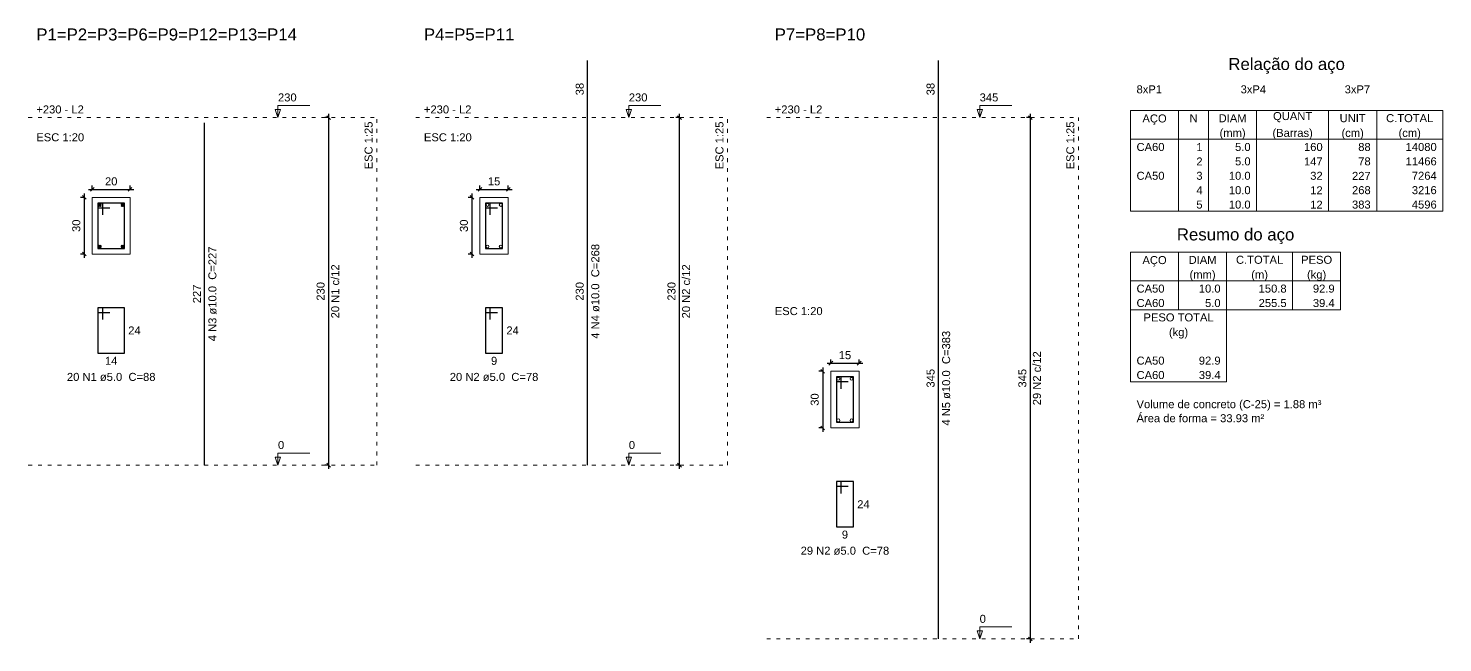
# Model space of a CAD drawing. Header units: millimetres. Extents: x 0 to 619, y -40 to 53.
# Drawn here: x 456.18 to 493.61, y 36.64 to 52.91 of the extents above; entities that cross this region are included whole.
import ezdxf

# ---------------------------------------------------------------- set-up
doc = ezdxf.new("R2010")
doc.units = ezdxf.units.MM
doc.linetypes.add('DOT2', pattern=[3.175, 0, -3.175])
for name, color, linetype, lineweight in [('DT-Barras na forma', 2, 'Continuous', 30), ('DT-Barras no corte', 5, 'Continuous', 5), ('DT-Barras rebatidas', 2, 'Continuous', 30), ('DT-Cotas', 9, 'Continuous', 5), ('DT-Forma', 5, 'Continuous', 5), ('DT-Pontilhado', 9, 'DOT2', 5), ('DT-Relação do aço', 9, 'Continuous', 5), ('DT-Textos', 7, 'Continuous', 5), ('DT-Título', 3, 'Continuous', 20)]:
    doc.layers.add(name, color=color, linetype=linetype, lineweight=lineweight)
doc.styles.add('Arial', font='arial.ttf')
doc.styles.get("Standard").update_dxf_attribs({"font": 'arial.ttf'})
doc.dimstyles.new('UM_20.000000', dxfattribs={"dimtxt": 0.18, "dimasz": 0.1, "dimexe": 0.1, "dimexo": 0.2, "dimgap": 0, "dimtad": 1, "dimtih": 1, "dimtoh": 1, "dimdec": 1, "dimlfac": 20, "dimzin": 0, "dimdsep": 46, "dimtxsty": 'Standard', "dimblk": 'CLOSED', "dimblk1": 'CLOSED', "dimblk2": 'CLOSED', "dimcen": 0.09, "dimdle": 0.1, "dimadec": 1, "dimazin": 2, "dimtfac": 1, "dimtdec": 4, "dimtofl": 0, "dimtmove": 0, "dimatfit": 3, "dimldrblk": 'CLOSED', "dimfxl": 1, "dimtolj": 1, "dimarcsym": 0})
doc.dimstyles.new('UM_25.000000', dxfattribs={"dimtxt": 0.18, "dimasz": 0.1, "dimexe": 0.1, "dimexo": 0.2, "dimgap": 0, "dimtad": 1, "dimtih": 1, "dimtoh": 1, "dimdec": 1, "dimlfac": 25, "dimzin": 0, "dimdsep": 46, "dimtxsty": 'Standard', "dimblk": 'CLOSED', "dimblk1": 'CLOSED', "dimblk2": 'CLOSED', "dimcen": 0.09, "dimdle": 0.1, "dimadec": 1, "dimazin": 2, "dimtfac": 1, "dimtdec": 4, "dimtofl": 0, "dimtmove": 0, "dimatfit": 3, "dimldrblk": 'CLOSED', "dimfxl": 1, "dimtolj": 1, "dimarcsym": 0})

# ---------------------------------------------------------------- blocks, each defined once
blk = doc.blocks.new('_OBLIQUE')
at = {"color": 0, "linetype": 'ByBlock', "lineweight": -2}
blk.add_line((-0.5, -0.5), (0.5, 0.5), dxfattribs=at)
blk = doc.blocks.new('*D327')
at = {"layer": 'Defpoints', "color": 0, "transparency": 16777216}
for p in [(457.878, 48.429), (457.666, 46.929), (457.878, 46.929)]:
    blk.add_point(p, dxfattribs=at)
at = {"layer": 'DT-Cotas', "color": 0, "lineweight": -2, "transparency": 16777216}
for p, q in [((457.678, 48.429), (457.566, 48.429)), ((457.666, 48.529), (457.666, 46.829)), ((457.678, 46.929), (457.566, 46.929))]:
    blk.add_line(p, q, dxfattribs=at)
at = {"layer": 'DT-Cotas', "color": 0, "lineweight": -2, "transparency": 16777216, "xscale": 0.1, "yscale": 0.1, "zscale": 0.1}
for p, rotation in [((457.666, 48.429), 90), ((457.666, 46.929), 270)]:
    blk.add_blockref('_OBLIQUE', p, dxfattribs=dict(at, rotation=rotation))
at = {"layer": 'DT-Cotas', "transparency": 16777216, "insert": (457.455, 47.679), "char_height": 0.2118, "attachment_point": 5, "rotation": 90, "style": 'Arial'}
blk.add_mtext('\\A1;30', dxfattribs=at)
blk = doc.blocks.new('*D328')
at = {"layer": 'Defpoints', "color": 0, "transparency": 16777216}
for p in [(457.878, 48.429), (458.878, 48.641), (458.878, 48.429)]:
    blk.add_point(p, dxfattribs=at)
at = {"layer": 'DT-Cotas', "color": 0, "lineweight": -2, "transparency": 16777216}
for p, q in [((457.878, 48.629), (457.878, 48.741)), ((458.878, 48.629), (458.878, 48.741)), ((457.778, 48.641), (458.978, 48.641))]:
    blk.add_line(p, q, dxfattribs=at)
at = {"layer": 'DT-Cotas', "color": 0, "lineweight": -2, "transparency": 16777216, "xscale": 0.1, "yscale": 0.1, "zscale": 0.1, "rotation": 180}
blk.add_blockref('_OBLIQUE', (457.878, 48.641), dxfattribs=at)
at = {"layer": 'DT-Cotas', "color": 0, "lineweight": -2, "transparency": 16777216, "xscale": 0.1, "yscale": 0.1, "zscale": 0.1}
blk.add_blockref('_OBLIQUE', (458.878, 48.641), dxfattribs=at)
at = {"layer": 'DT-Cotas', "transparency": 16777216, "insert": (458.378, 48.853), "char_height": 0.2118, "attachment_point": 5, "rotation": 0.0057, "style": 'Arial'}
blk.add_mtext('\\A1;20', dxfattribs=at)
blk = doc.blocks.new('*D320')
at = {"layer": 'Defpoints', "color": 0, "transparency": 16777216}
for p in [(464.132, 50.543), (464.344, 50.543), (464.344, 41.343)]:
    blk.add_point(p, dxfattribs=at)
at = {"layer": 'DT-Cotas', "color": 0, "lineweight": -2, "transparency": 16777216}
for p, q in [((464.144, 50.543), (464.032, 50.543)), ((464.132, 41.243), (464.132, 50.643)), ((464.144, 41.343), (464.032, 41.343))]:
    blk.add_line(p, q, dxfattribs=at)
at = {"layer": 'DT-Cotas', "color": 0, "lineweight": -2, "transparency": 16777216, "xscale": 0.1, "yscale": 0.1, "zscale": 0.1}
for p, rotation in [((464.132, 50.543), 90), ((464.132, 41.343), 270)]:
    blk.add_blockref('_OBLIQUE', p, dxfattribs=dict(at, rotation=rotation))
at = {"layer": 'DT-Cotas', "transparency": 16777216, "insert": (463.92, 45.943), "char_height": 0.2118, "attachment_point": 5, "rotation": 90, "style": 'Arial'}
blk.add_mtext('\\A1;230', dxfattribs=at)
blk = doc.blocks.new('*D321')
at = {"layer": 'Defpoints', "color": 0, "transparency": 16777216}
for p in [(468.134, 48.429), (467.922, 46.929), (468.134, 46.929)]:
    blk.add_point(p, dxfattribs=at)
at = {"layer": 'DT-Cotas', "color": 0, "lineweight": -2, "transparency": 16777216}
for p, q in [((467.934, 48.429), (467.822, 48.429)), ((467.922, 48.529), (467.922, 46.829)), ((467.934, 46.929), (467.822, 46.929))]:
    blk.add_line(p, q, dxfattribs=at)
at = {"layer": 'DT-Cotas', "color": 0, "lineweight": -2, "transparency": 16777216, "xscale": 0.1, "yscale": 0.1, "zscale": 0.1}
for p, rotation in [((467.922, 48.429), 90), ((467.922, 46.929), 270)]:
    blk.add_blockref('_OBLIQUE', p, dxfattribs=dict(at, rotation=rotation))
at = {"layer": 'DT-Cotas', "transparency": 16777216, "insert": (467.711, 47.679), "char_height": 0.2118, "attachment_point": 5, "rotation": 90, "style": 'Arial'}
blk.add_mtext('\\A1;30', dxfattribs=at)
blk = doc.blocks.new('*D322')
at = {"layer": 'Defpoints', "color": 0, "transparency": 16777216}
for p in [(468.134, 48.429), (468.884, 48.641), (468.884, 48.429)]:
    blk.add_point(p, dxfattribs=at)
at = {"layer": 'DT-Cotas', "color": 0, "lineweight": -2, "transparency": 16777216}
for p, q in [((468.134, 48.629), (468.134, 48.741)), ((468.884, 48.629), (468.884, 48.741)), ((468.034, 48.641), (468.984, 48.641))]:
    blk.add_line(p, q, dxfattribs=at)
at = {"layer": 'DT-Cotas', "color": 0, "lineweight": -2, "transparency": 16777216, "xscale": 0.1, "yscale": 0.1, "zscale": 0.1, "rotation": 180}
blk.add_blockref('_OBLIQUE', (468.134, 48.641), dxfattribs=at)
at = {"layer": 'DT-Cotas', "color": 0, "lineweight": -2, "transparency": 16777216, "xscale": 0.1, "yscale": 0.1, "zscale": 0.1}
blk.add_blockref('_OBLIQUE', (468.884, 48.641), dxfattribs=at)
at = {"layer": 'DT-Cotas', "transparency": 16777216, "insert": (468.509, 48.853), "char_height": 0.2118, "attachment_point": 5, "rotation": 0.0057, "style": 'Arial'}
blk.add_mtext('\\A1;15', dxfattribs=at)
blk = doc.blocks.new('*D323')
at = {"layer": 'Defpoints', "color": 0, "transparency": 16777216}
for p in [(473.416, 50.543), (473.628, 50.543), (473.628, 41.343)]:
    blk.add_point(p, dxfattribs=at)
at = {"layer": 'DT-Cotas', "color": 0, "lineweight": -2, "transparency": 16777216}
for p, q in [((473.428, 50.543), (473.316, 50.543)), ((473.416, 41.243), (473.416, 50.643)), ((473.428, 41.343), (473.316, 41.343))]:
    blk.add_line(p, q, dxfattribs=at)
at = {"layer": 'DT-Cotas', "color": 0, "lineweight": -2, "transparency": 16777216, "xscale": 0.1, "yscale": 0.1, "zscale": 0.1}
for p, rotation in [((473.416, 50.543), 90), ((473.416, 41.343), 270)]:
    blk.add_blockref('_OBLIQUE', p, dxfattribs=dict(at, rotation=rotation))
at = {"layer": 'DT-Cotas', "transparency": 16777216, "insert": (473.204, 45.943), "char_height": 0.2118, "attachment_point": 5, "rotation": 90, "style": 'Arial'}
blk.add_mtext('\\A1;230', dxfattribs=at)
blk = doc.blocks.new('*D324')
at = {"layer": 'Defpoints', "color": 0, "transparency": 16777216}
for p in [(477.418, 43.829), (477.206, 42.329), (477.418, 42.329)]:
    blk.add_point(p, dxfattribs=at)
at = {"layer": 'DT-Cotas', "color": 0, "lineweight": -2, "transparency": 16777216}
for p, q in [((477.218, 43.829), (477.106, 43.829)), ((477.206, 43.929), (477.206, 42.229)), ((477.218, 42.329), (477.106, 42.329))]:
    blk.add_line(p, q, dxfattribs=at)
at = {"layer": 'DT-Cotas', "color": 0, "lineweight": -2, "transparency": 16777216, "xscale": 0.1, "yscale": 0.1, "zscale": 0.1}
for p, rotation in [((477.206, 43.829), 90), ((477.206, 42.329), 270)]:
    blk.add_blockref('_OBLIQUE', p, dxfattribs=dict(at, rotation=rotation))
at = {"layer": 'DT-Cotas', "transparency": 16777216, "insert": (476.994, 43.079), "char_height": 0.2118, "attachment_point": 5, "rotation": 90, "style": 'Arial'}
blk.add_mtext('\\A1;30', dxfattribs=at)
blk = doc.blocks.new('*D325')
at = {"layer": 'Defpoints', "color": 0, "transparency": 16777216}
for p in [(477.418, 43.829), (478.168, 44.041), (478.168, 43.829)]:
    blk.add_point(p, dxfattribs=at)
at = {"layer": 'DT-Cotas', "color": 0, "lineweight": -2, "transparency": 16777216}
for p, q in [((477.318, 44.041), (478.268, 44.041)), ((477.418, 44.029), (477.418, 44.141)), ((478.168, 44.029), (478.168, 44.141))]:
    blk.add_line(p, q, dxfattribs=at)
at = {"layer": 'DT-Cotas', "color": 0, "lineweight": -2, "transparency": 16777216, "xscale": 0.1, "yscale": 0.1, "zscale": 0.1, "rotation": 180}
blk.add_blockref('_OBLIQUE', (477.418, 44.041), dxfattribs=at)
at = {"layer": 'DT-Cotas', "color": 0, "lineweight": -2, "transparency": 16777216, "xscale": 0.1, "yscale": 0.1, "zscale": 0.1}
blk.add_blockref('_OBLIQUE', (478.168, 44.041), dxfattribs=at)
at = {"layer": 'DT-Cotas', "transparency": 16777216, "insert": (477.793, 44.253), "char_height": 0.2118, "attachment_point": 5, "rotation": 0.0057, "style": 'Arial'}
blk.add_mtext('\\A1;15', dxfattribs=at)
blk = doc.blocks.new('*D326')
at = {"layer": 'Defpoints', "color": 0, "transparency": 16777216}
for p in [(482.7, 50.543), (482.911, 50.543), (482.911, 36.743)]:
    blk.add_point(p, dxfattribs=at)
at = {"layer": 'DT-Cotas', "color": 0, "lineweight": -2, "transparency": 16777216}
for p, q in [((482.711, 50.543), (482.6, 50.543)), ((482.7, 36.643), (482.7, 50.643)), ((482.711, 36.743), (482.6, 36.743))]:
    blk.add_line(p, q, dxfattribs=at)
at = {"layer": 'DT-Cotas', "color": 0, "lineweight": -2, "transparency": 16777216, "xscale": 0.1, "yscale": 0.1, "zscale": 0.1}
for p, rotation in [((482.7, 50.543), 90), ((482.7, 36.743), 270)]:
    blk.add_blockref('_OBLIQUE', p, dxfattribs=dict(at, rotation=rotation))
at = {"layer": 'DT-Cotas', "transparency": 16777216, "insert": (482.488, 43.643), "char_height": 0.2118, "attachment_point": 5, "rotation": 90, "style": 'Arial'}
blk.add_mtext('\\A1;345', dxfattribs=at)

msp = doc.modelspace()

# ---------------------------------------------------------------- linework, layer by layer
at = {"layer": 'DT-Barras na forma'}
for p, q in [((458.1532, 48.2792), (458.0282, 48.2792)), ((458.0282, 48.2792), (458.0282, 47.0792)), ((458.7282, 48.2792), (458.0282, 48.2792)), ((458.0282, 48.2792), (458.0282, 48.1542)), ((458.0282, 48.1542), (458.3407, 48.1542)), ((458.1532, 47.9667), (458.1532, 48.2792)), ((458.7282, 47.0792), (458.7282, 48.2792)), ((468.4091, 48.2792), (468.2841, 48.2792)), ((468.2841, 48.2792), (468.2841, 47.0792)), ((468.7341, 48.2792), (468.2841, 48.2792)), ((468.2841, 48.2792), (468.2841, 48.1542)), ((468.2841, 48.1542), (468.5966, 48.1542)), ((468.4091, 47.9667), (468.4091, 48.2792)), ((468.7341, 47.0792), (468.7341, 48.2792)), ((458.0282, 47.0792), (458.7282, 47.0792)), ((468.2841, 47.0792), (468.7341, 47.0792)), ((477.6928, 43.6792), (477.5678, 43.6792)), ((477.5678, 43.6792), (477.5678, 42.4792)), ((478.0178, 43.6792), (477.5678, 43.6792)), ((477.5678, 43.6792), (477.5678, 43.5542)), ((477.5678, 43.5542), (477.8803, 43.5542)), ((477.6928, 43.3667), (477.6928, 43.6792)), ((478.0178, 42.4792), (478.0178, 43.6792)), ((477.5678, 42.4792), (478.0178, 42.4792))]:
    msp.add_line(p, q, dxfattribs=at)
at = {"layer": 'DT-Barras no corte'}
for p, q in [((458.0407, 48.1917), (458.1157, 48.2667)), ((458.0407, 48.2667), (458.1157, 48.1917)), ((458.6407, 48.1917), (458.7157, 48.2667)), ((458.6407, 48.2667), (458.7157, 48.1917)), ((458.0407, 47.0917), (458.1157, 47.1667)), ((458.0407, 47.1667), (458.1157, 47.0917)), ((458.6407, 47.0917), (458.7157, 47.1667)), ((458.6407, 47.1667), (458.7157, 47.0917))]:
    msp.add_line(p, q, dxfattribs=at)
for centre in [(458.0782, 48.2292), (458.6782, 48.2292), (468.3341, 48.2292), (468.6841, 48.2292), (458.0782, 47.1292), (458.6782, 47.1292), (468.3341, 47.1292), (468.6841, 47.1292), (477.6178, 43.6292), (477.9678, 43.6292), (477.6178, 42.5292), (477.9678, 42.5292)]:
    msp.add_circle(centre, 0.0375, dxfattribs=at)
at = {"layer": 'DT-Barras rebatidas'}
for p, q in [((470.9801, 50.5432), (470.9801, 52.0499)), ((480.2638, 50.5432), (480.2638, 52.0499)), ((470.9801, 41.3432), (470.9801, 50.5432)), ((480.2638, 36.7432), (480.2638, 50.5432)), ((460.8492, 41.3432), (460.8492, 50.4072)), ((458.1532, 45.5084), (458.0282, 45.5084)), ((458.0282, 45.5084), (458.0282, 44.3084)), ((458.7282, 45.5084), (458.0282, 45.5084)), ((458.0282, 45.5084), (458.0282, 45.3834)), ((458.0282, 45.3834), (458.3407, 45.3834)), ((458.1532, 45.1959), (458.1532, 45.5084)), ((458.7282, 44.3084), (458.7282, 45.5084)), ((468.4091, 45.5084), (468.2841, 45.5084)), ((468.2841, 45.5084), (468.2841, 44.3084)), ((468.7341, 45.5084), (468.2841, 45.5084)), ((468.2841, 45.5084), (468.2841, 45.3834)), ((468.2841, 45.3834), (468.5966, 45.3834)), ((468.4091, 45.1959), (468.4091, 45.5084)), ((468.7341, 44.3084), (468.7341, 45.5084)), ((458.0282, 44.3084), (458.7282, 44.3084)), ((468.2841, 44.3084), (468.7341, 44.3084)), ((477.6928, 40.9084), (477.5678, 40.9084)), ((477.5678, 40.9084), (477.5678, 39.7084)), ((478.0178, 40.9084), (477.5678, 40.9084)), ((477.5678, 40.9084), (477.5678, 40.7834)), ((477.6928, 40.5959), (477.6928, 40.9084)), ((478.0178, 39.7084), (478.0178, 40.9084)), ((477.5678, 40.7834), (477.8803, 40.7834)), ((477.5678, 39.7084), (478.0178, 39.7084))]:
    msp.add_line(p, q, dxfattribs=at)
at = {"layer": 'DT-Forma'}
for points in [[(457.8782, 46.9292), (457.8782, 48.4292), (458.8782, 48.4292), (458.8782, 46.9292), (457.8782, 46.9292)], [(468.1341, 46.9292), (468.1341, 48.4292), (468.8841, 48.4292), (468.8841, 46.9292), (468.1341, 46.9292)], [(477.4178, 42.3292), (477.4178, 43.8292), (478.1678, 43.8292), (478.1678, 42.3292), (477.4178, 42.3292)]]:
    msp.add_lwpolyline(points, close=True, dxfattribs=at)
at = {"layer": 'DT-Pontilhado', "ltscale": 0.05}
for p, q in [((456.1838, 50.5432), (465.4029, 50.5432)), ((465.4029, 41.3432), (465.4029, 50.5432)), ((466.4397, 50.5432), (474.6866, 50.5432)), ((474.6866, 41.3432), (474.6866, 50.5432)), ((475.7234, 50.5432), (483.9703, 50.5432)), ((483.9703, 36.7432), (483.9703, 50.5432)), ((456.1838, 41.3432), (465.4029, 41.3432)), ((466.4397, 41.3432), (474.6866, 41.3432)), ((475.7234, 36.7432), (483.9703, 36.7432))]:
    msp.add_line(p, q, dxfattribs=at)
at = {"layer": 'DT-Relação do aço', "linetype": 'Continuous'}
for p, q in [((485.3495, 50.7297), (493.6097, 50.7297)), ((485.3495, 50.7297), (485.3495, 49.9673)), ((486.6203, 50.7297), (486.6203, 49.9673)), ((487.4146, 50.7297), (487.4146, 49.9673)), ((488.6854, 50.7297), (488.6854, 49.9673)), ((490.5916, 50.7297), (490.5916, 49.9673)), ((491.8624, 50.7297), (491.8624, 49.9673)), ((493.6097, 50.7297), (493.6097, 49.9673)), ((485.3495, 49.9673), (493.6097, 49.9673)), ((485.3495, 49.9673), (485.3495, 48.0611)), ((486.6203, 49.9673), (486.6203, 48.0611)), ((487.4146, 49.9673), (487.4146, 48.0611)), ((488.6854, 49.9673), (488.6854, 48.0611)), ((490.5916, 49.9673), (490.5916, 48.0611)), ((491.8624, 49.9673), (491.8624, 48.0611)), ((493.6097, 49.9673), (493.6097, 48.0611)), ((485.3495, 48.0611), (493.6097, 48.0611)), ((485.3495, 46.9809), (490.9093, 46.9809)), ((485.3495, 46.9809), (485.3495, 46.2184)), ((486.6203, 46.9809), (486.6203, 46.2184)), ((487.8911, 46.9809), (487.8911, 46.2184)), ((489.6385, 46.9809), (489.6385, 46.2184)), ((490.9093, 46.9809), (490.9093, 46.2184)), ((485.3495, 46.2184), (490.9093, 46.2184)), ((485.3495, 46.2184), (485.3495, 45.4559)), ((486.6203, 46.2184), (486.6203, 45.4559)), ((487.8911, 46.2184), (487.8911, 45.4559)), ((489.6385, 46.2184), (489.6385, 45.4559)), ((490.9093, 46.2184), (490.9093, 45.4559)), ((485.3495, 45.4559), (490.9093, 45.4559)), ((485.3495, 45.4559), (485.3495, 44.3122)), ((487.8911, 45.4559), (487.8911, 44.3122)), ((485.3495, 44.3122), (485.3495, 43.5497)), ((487.8911, 44.3122), (487.8911, 43.5497)), ((485.3495, 43.5497), (487.8911, 43.5497))]:
    msp.add_line(p, q, dxfattribs=at)
at = {"layer": 'DT-Textos'}
for points in [[(462.8613, 50.755), (462.7907, 50.5432), (462.7201, 50.755), (462.8613, 50.755)], [(472.145, 50.755), (472.0744, 50.5432), (472.0038, 50.755), (472.145, 50.755)], [(481.4287, 50.755), (481.3581, 50.5432), (481.2875, 50.755), (481.4287, 50.755)], [(462.8613, 41.555), (462.7907, 41.3432), (462.7201, 41.555), (462.8613, 41.555)], [(472.145, 41.555), (472.0744, 41.3432), (472.0038, 41.555), (472.145, 41.555)], [(481.4287, 36.955), (481.3581, 36.7432), (481.2875, 36.955), (481.4287, 36.955)]]:
    msp.add_lwpolyline(points, close=True, dxfattribs=at)
for points in [[(462.7907, 50.5432), (462.7907, 50.8609), (463.6379, 50.8609)], [(472.0744, 50.5432), (472.0744, 50.8609), (472.9216, 50.8609)], [(481.3581, 50.5432), (481.3581, 50.8609), (482.2053, 50.8609)], [(462.7907, 41.3432), (462.7907, 41.6609), (463.6379, 41.6609)], [(472.0744, 41.3432), (472.0744, 41.6609), (472.9216, 41.6609)], [(481.3581, 36.7432), (481.3581, 37.0609), (482.2053, 37.0609)]]:
    msp.add_lwpolyline(points, dxfattribs=at)

# ---------------------------------------------------------------- texts
at = {"layer": 'DT-Barras na forma', "color": 7, "char_height": 0.2118, "width": 2.5416, "attachment_point": 8, "rotation": 90.00021, "line_spacing_factor": 0.9, "style": 'Arial'}
for s, insert in [('20 N1 c/12', (464.4138, 45.9432)), ('20 N2 c/12', (473.6975, 45.9432)), ('29 N2 c/12', (482.9812, 43.6432))]:
    msp.add_mtext(s, dxfattribs=dict(at, insert=insert))
at = {"layer": 'DT-Barras rebatidas', "color": 7, "char_height": 0.2118, "attachment_point": 8, "rotation": 90.00021, "line_spacing_factor": 0.9, "style": 'Arial'}
for s, insert, width in [('38', (470.8828, 51.2966), 0.90832), ('38', (480.1665, 51.2966), 0.90832), ('4 N4 ø10.0  C=268', (471.298, 45.9432), 4.32072), ('4 N3 ø10.0  C=227', (461.1671, 45.8752), 4.32072), ('227', (460.7519, 45.8752), 1.16248), ('230', (470.8828, 45.9432), 1.16248), ('4 N5 ø10.0  C=383', (480.5817, 43.6432), 4.32072), ('345', (480.1665, 43.6432), 1.16248)]:
    msp.add_mtext(s, dxfattribs=dict(at, insert=insert, width=width))
at = {"layer": 'DT-Barras rebatidas', "color": 7, "char_height": 0.2118, "line_spacing_factor": 0.9, "style": 'Arial'}
for s, insert, width, attachment_point in [('24', (458.8283, 45.0143), 0.90832, 1), ('24', (468.8342, 45.0143), 0.90832, 1), ('14', (458.3782, 44.2111), 0.90832, 2), ('9', (468.5091, 44.2111), 0.65416, 2), ('20 N1 ø5.0  C=88', (458.378, 43.5671), 4.06656, 8), ('20 N2 ø5.0  C=78', (468.5089, 43.5671), 4.06656, 8), ('24', (478.1179, 40.4143), 0.90832, 1), ('9', (477.7928, 39.6111), 0.65416, 2), ('29 N2 ø5.0  C=78', (477.7926, 38.9671), 4.06656, 8)]:
    msp.add_mtext(s, dxfattribs=dict(at, insert=insert, width=width, attachment_point=attachment_point))
at = {"layer": 'DT-Relação do aço', "color": 7, "line_spacing_factor": 0.9, "style": 'Arial'}
for s, insert, char_height, width, attachment_point in [('Relação do aço', (489.4796, 51.704), 0.3177, 5.33736, 8), ('8xP1', (485.5084, 51.1809), 0.2118, 1.01664, 7), ('3xP4', (488.2618, 51.1809), 0.2118, 1.01664, 7), ('3xP7', (491.0152, 51.1809), 0.2118, 1.01664, 7), ('AÇO', (485.9849, 50.3485), 0.2118, 0.76248, 8), ('N', (487.0175, 50.4184), 0.2118, 0.25416, 8), ('DIAM', (488.05, 50.4184), 0.2118, 1.01664, 8), ('QUANT', (489.6385, 50.4184), 0.2118, 1.2708, 8), ('UNIT', (491.227, 50.4184), 0.2118, 1.01664, 8), ('C.TOTAL', (492.7361, 50.4184), 0.2118, 1.77912, 8), ('(mm)', (488.05, 49.9673), 0.2118, 1.01664, 8), ('(Barras)', (489.6385, 49.9673), 0.2118, 2.03328, 8), ('(cm)', (491.227, 49.9673), 0.2118, 1.01664, 8), ('(cm)', (492.7361, 49.9673), 0.2118, 1.01664, 8), ('CA60', (485.5084, 49.6559), 0.2118, 1.01664, 7), ('1', (487.2557, 49.6559), 0.2118, 0.25416, 9), ('5.0', (488.5265, 49.6559), 0.2118, 0.76248, 9), ('160', (490.4327, 49.6559), 0.2118, 0.76248, 9), ('88', (491.7035, 49.6559), 0.2118, 0.50832, 9), ('14080', (493.4509, 49.6559), 0.2118, 1.2708, 9), ('2', (487.2557, 49.2747), 0.2118, 0.25416, 9), ('5.0', (488.5265, 49.2747), 0.2118, 0.76248, 9), ('147', (490.4327, 49.2747), 0.2118, 0.76248, 9), ('78', (491.7035, 49.2747), 0.2118, 0.50832, 9), ('11466', (493.4509, 49.2747), 0.2118, 1.2708, 9), ('CA50', (485.5084, 48.8934), 0.2118, 1.01664, 7), ('3', (487.2557, 48.8934), 0.2118, 0.25416, 9), ('10.0', (488.5265, 48.8934), 0.2118, 1.01664, 9), ('32', (490.4327, 48.8934), 0.2118, 0.50832, 9), ('227', (491.7035, 48.8934), 0.2118, 0.76248, 9), ('7264', (493.4509, 48.8934), 0.2118, 1.01664, 9), ('4', (487.2557, 48.5122), 0.2118, 0.25416, 9), ('10.0', (488.5265, 48.5122), 0.2118, 1.01664, 9), ('12', (490.4327, 48.5122), 0.2118, 0.50832, 9), ('268', (491.7035, 48.5122), 0.2118, 0.76248, 9), ('3216', (493.4509, 48.5122), 0.2118, 1.01664, 9), ('5', (487.2557, 48.131), 0.2118, 0.25416, 9), ('10.0', (488.5265, 48.131), 0.2118, 1.01664, 9), ('12', (490.4327, 48.131), 0.2118, 0.50832, 9), ('383', (491.7035, 48.131), 0.2118, 0.76248, 9), ('4596', (493.4509, 48.131), 0.2118, 1.01664, 9), ('Resumo do aço', (488.1294, 47.1927), 0.3177, 4.95612, 8), ('AÇO', (485.9849, 46.5996), 0.2118, 0.76248, 8), ('DIAM', (487.2557, 46.6695), 0.2118, 1.01664, 8), ('C.TOTAL', (488.7648, 46.6695), 0.2118, 1.77912, 8), ('PESO', (490.2739, 46.6695), 0.2118, 1.01664, 8), ('(mm)', (487.2557, 46.2184), 0.2118, 1.01664, 8), ('(m)', (488.7648, 46.2184), 0.2118, 0.76248, 8), ('(kg)', (490.2739, 46.2184), 0.2118, 1.01664, 8), ('CA50', (485.5084, 45.9071), 0.2118, 1.01664, 7), ('10.0', (487.7323, 45.9071), 0.2118, 1.01664, 9), ('150.8', (489.4796, 45.9071), 0.2118, 1.2708, 9), ('92.9', (490.7504, 45.9071), 0.2118, 1.01664, 9), ('CA60', (485.5084, 45.5258), 0.2118, 1.01664, 7), ('5.0', (487.7323, 45.5258), 0.2118, 0.76248, 9), ('255.5', (489.4796, 45.5258), 0.2118, 1.2708, 9), ('39.4', (490.7504, 45.5258), 0.2118, 1.01664, 9), ('PESO TOTAL', (486.6203, 45.1446), 0.2118, 2.5416, 8), ('(kg)', (486.6203, 44.6934), 0.2118, 1.01664, 8), ('CA50', (485.5084, 44.0009), 0.2118, 1.01664, 7), ('92.9', (487.7323, 44.0009), 0.2118, 1.01664, 9), ('CA60', (485.5084, 43.6196), 0.2118, 1.01664, 7), ('39.4', (487.7323, 43.6196), 0.2118, 1.01664, 9), ('Volume de concreto (C-25) = 1.88 m³', (485.5084, 42.7872), 0.2118, 8.8956, 7), ('Área de forma = 33.93 m²', (485.5084, 42.4759), 0.2118, 6.09984, 7)]:
    msp.add_mtext(s, dxfattribs=dict(at, insert=insert, char_height=char_height, width=width, attachment_point=attachment_point))
at = {"layer": 'DT-Textos', "char_height": 0.2118, "attachment_point": 7, "line_spacing_factor": 0.798, "style": 'Arial'}
for s, insert, width in [('230', (462.791, 50.9671), 0.76248), ('230', (472.0739, 50.9671), 0.76248), ('345', (481.3576, 50.9671), 0.76248), ('+230 - L2', (456.396, 50.6491), 2.28744), ('+230 - L2', (466.6519, 50.6491), 2.28744), ('+230 - L2', (475.9356, 50.6491), 2.28744), ('ESC 1:20', (456.396, 49.9121), 2.03328), ('ESC 1:20', (466.6519, 49.9121), 2.03328), ('ESC 1:20', (475.9356, 45.3121), 2.03328), ('0', (462.791, 41.7671), 0.25416), ('0', (472.0739, 41.7671), 0.25416), ('0', (481.3576, 37.1671), 0.25416)]:
    msp.add_mtext(s, dxfattribs=dict(at, insert=insert, width=width))
at = {"layer": 'DT-Textos', "char_height": 0.2118, "width": 2.03328, "attachment_point": 9, "rotation": 90.00021, "line_spacing_factor": 0.798, "style": 'Arial'}
for insert in [(465.2971, 50.4372), (474.581, 50.4372), (483.8647, 50.4372)]:
    msp.add_mtext('ESC 1:25', dxfattribs=dict(at, insert=insert))
at = {"layer": 'DT-Título', "char_height": 0.3177, "attachment_point": 7, "line_spacing_factor": 0.798, "style": 'Arial'}
for s, insert, width in [('P1=P2=P3=P6=P9=P12=P13=P14', (456.396, 52.579), 9.91224), ('P4=P5=P11', (466.6519, 52.579), 3.43116), ('P7=P8=P10', (475.9356, 52.579), 3.43116)]:
    msp.add_mtext(s, dxfattribs=dict(at, insert=insert, width=width))

# ---------------------------------------------------------------- dimensions: what is measured, and where the dimension line sits
at = {"layer": 'DT-Cotas'}
for base, p1, p2, dimstyle, override, picture, middle in [((464.1321, 50.5432), (464.3439, 41.3432), (464.3439, 50.5432), 'UM_25.000000', {"dimtxt": 0.2118, "dimasz": 0.1, "dimexe": 0.1, "dimexo": 0.2, "dimtad": 1, "dimtih": 0, "dimtoh": 0, "dimdec": 1, "dimlfac": 25, "dimzin": 8, "dimtxsty": 'Arial', "dimblk": 'OBLIQUE', "dimblk1": 'OBLIQUE', "dimblk2": 'OBLIQUE', "dimsah": 1, "dimdle": 0.1, "dimse1": 0, "dimse2": 0, "dimclrt": 256, "dimadec": 1, "dimazin": 3, "dimtmove": 2, "dimldrblk": 'OBLIQUE'}, '*D320', (463.9203, 45.9432)), ((473.4158, 50.5432), (473.6276, 41.3432), (473.6276, 50.5432), 'UM_25.000000', {"dimtxt": 0.2118, "dimasz": 0.1, "dimexe": 0.1, "dimexo": 0.2, "dimtad": 1, "dimtih": 0, "dimtoh": 0, "dimdec": 1, "dimlfac": 25, "dimzin": 8, "dimtxsty": 'Arial', "dimblk": 'OBLIQUE', "dimblk1": 'OBLIQUE', "dimblk2": 'OBLIQUE', "dimsah": 1, "dimdle": 0.1, "dimse1": 0, "dimse2": 0, "dimclrt": 256, "dimadec": 1, "dimazin": 3, "dimtmove": 2, "dimldrblk": 'OBLIQUE'}, '*D323', (473.204, 45.9432)), ((482.6995, 50.5432), (482.9113, 36.7432), (482.9113, 50.5432), 'UM_25.000000', {"dimtxt": 0.2118, "dimasz": 0.1, "dimexe": 0.1, "dimexo": 0.2, "dimtad": 1, "dimtih": 0, "dimtoh": 0, "dimdec": 1, "dimlfac": 25, "dimzin": 8, "dimtxsty": 'Arial', "dimblk": 'OBLIQUE', "dimblk1": 'OBLIQUE', "dimblk2": 'OBLIQUE', "dimsah": 1, "dimdle": 0.1, "dimse1": 0, "dimse2": 0, "dimclrt": 256, "dimadec": 1, "dimazin": 3, "dimtmove": 2, "dimldrblk": 'OBLIQUE'}, '*D326', (482.4877, 43.6432)), ((457.6664, 46.9292), (457.8782, 48.4292), (457.8782, 46.9292), 'UM_20.000000', {"dimtxt": 0.2118, "dimasz": 0.1, "dimexe": 0.1, "dimexo": 0.2, "dimtad": 1, "dimtih": 0, "dimtoh": 0, "dimdec": 1, "dimlfac": 20, "dimzin": 8, "dimtxsty": 'Arial', "dimblk": 'OBLIQUE', "dimblk1": 'OBLIQUE', "dimblk2": 'OBLIQUE', "dimsah": 1, "dimdle": 0.1, "dimse1": 0, "dimse2": 0, "dimclrt": 256, "dimadec": 1, "dimazin": 3, "dimtmove": 2, "dimldrblk": 'OBLIQUE'}, '*D327', (457.4546, 47.6792)), ((467.9223, 46.9292), (468.1341, 48.4292), (468.1341, 46.9292), 'UM_20.000000', {"dimtxt": 0.2118, "dimasz": 0.1, "dimexe": 0.1, "dimexo": 0.2, "dimtad": 1, "dimtih": 0, "dimtoh": 0, "dimdec": 1, "dimlfac": 20, "dimzin": 8, "dimtxsty": 'Arial', "dimblk": 'OBLIQUE', "dimblk1": 'OBLIQUE', "dimblk2": 'OBLIQUE', "dimsah": 1, "dimdle": 0.1, "dimse1": 0, "dimse2": 0, "dimclrt": 256, "dimadec": 1, "dimazin": 3, "dimtmove": 2, "dimldrblk": 'OBLIQUE'}, '*D321', (467.7105, 47.6792)), ((477.206, 42.3292), (477.4178, 43.8292), (477.4178, 42.3292), 'UM_20.000000', {"dimtxt": 0.2118, "dimasz": 0.1, "dimexe": 0.1, "dimexo": 0.2, "dimtad": 1, "dimtih": 0, "dimtoh": 0, "dimdec": 1, "dimlfac": 20, "dimzin": 8, "dimtxsty": 'Arial', "dimblk": 'OBLIQUE', "dimblk1": 'OBLIQUE', "dimblk2": 'OBLIQUE', "dimsah": 1, "dimdle": 0.1, "dimse1": 0, "dimse2": 0, "dimclrt": 256, "dimadec": 1, "dimazin": 3, "dimtmove": 2, "dimldrblk": 'OBLIQUE'}, '*D324', (476.9942, 43.0792))]:
    dim = msp.add_linear_dim(base=base, p1=p1, p2=p2, angle=90, dimstyle=dimstyle, override=override, dxfattribs=at)
    dim.commit()
    dim.dimension.update_dxf_attribs({"geometry": picture, "text_midpoint": middle, "dimtype": 160, "text_rotation": 90})
for base, p1, p2, picture, middle in [((458.8782, 48.641), (457.8782, 48.4292), (458.8782, 48.4292), '*D328', (458.3782, 48.8528)), ((468.8841, 48.641), (468.1341, 48.4292), (468.8841, 48.4292), '*D322', (468.5091, 48.8528)), ((478.1678, 44.041), (477.4178, 43.8292), (478.1678, 43.8292), '*D325', (477.7928, 44.2528))]:
    dim = msp.add_linear_dim(base=base, p1=p1, p2=p2, dimstyle='UM_20.000000', override={"dimtxt": 0.2118, "dimasz": 0.1, "dimexe": 0.1, "dimexo": 0.2, "dimtad": 1, "dimtih": 0, "dimtoh": 0, "dimdec": 1, "dimlfac": 20, "dimzin": 8, "dimtxsty": 'Arial', "dimblk": 'OBLIQUE', "dimblk1": 'OBLIQUE', "dimblk2": 'OBLIQUE', "dimsah": 1, "dimdle": 0.1, "dimse1": 0, "dimse2": 0, "dimclrt": 256, "dimadec": 1, "dimazin": 3, "dimtmove": 2, "dimldrblk": 'OBLIQUE'}, dxfattribs=at)
    dim.commit()
    dim.dimension.update_dxf_attribs({"geometry": picture, "text_midpoint": middle, "dimtype": 160, "text_rotation": 0.00573})

doc.saveas('drawing.dxf')
